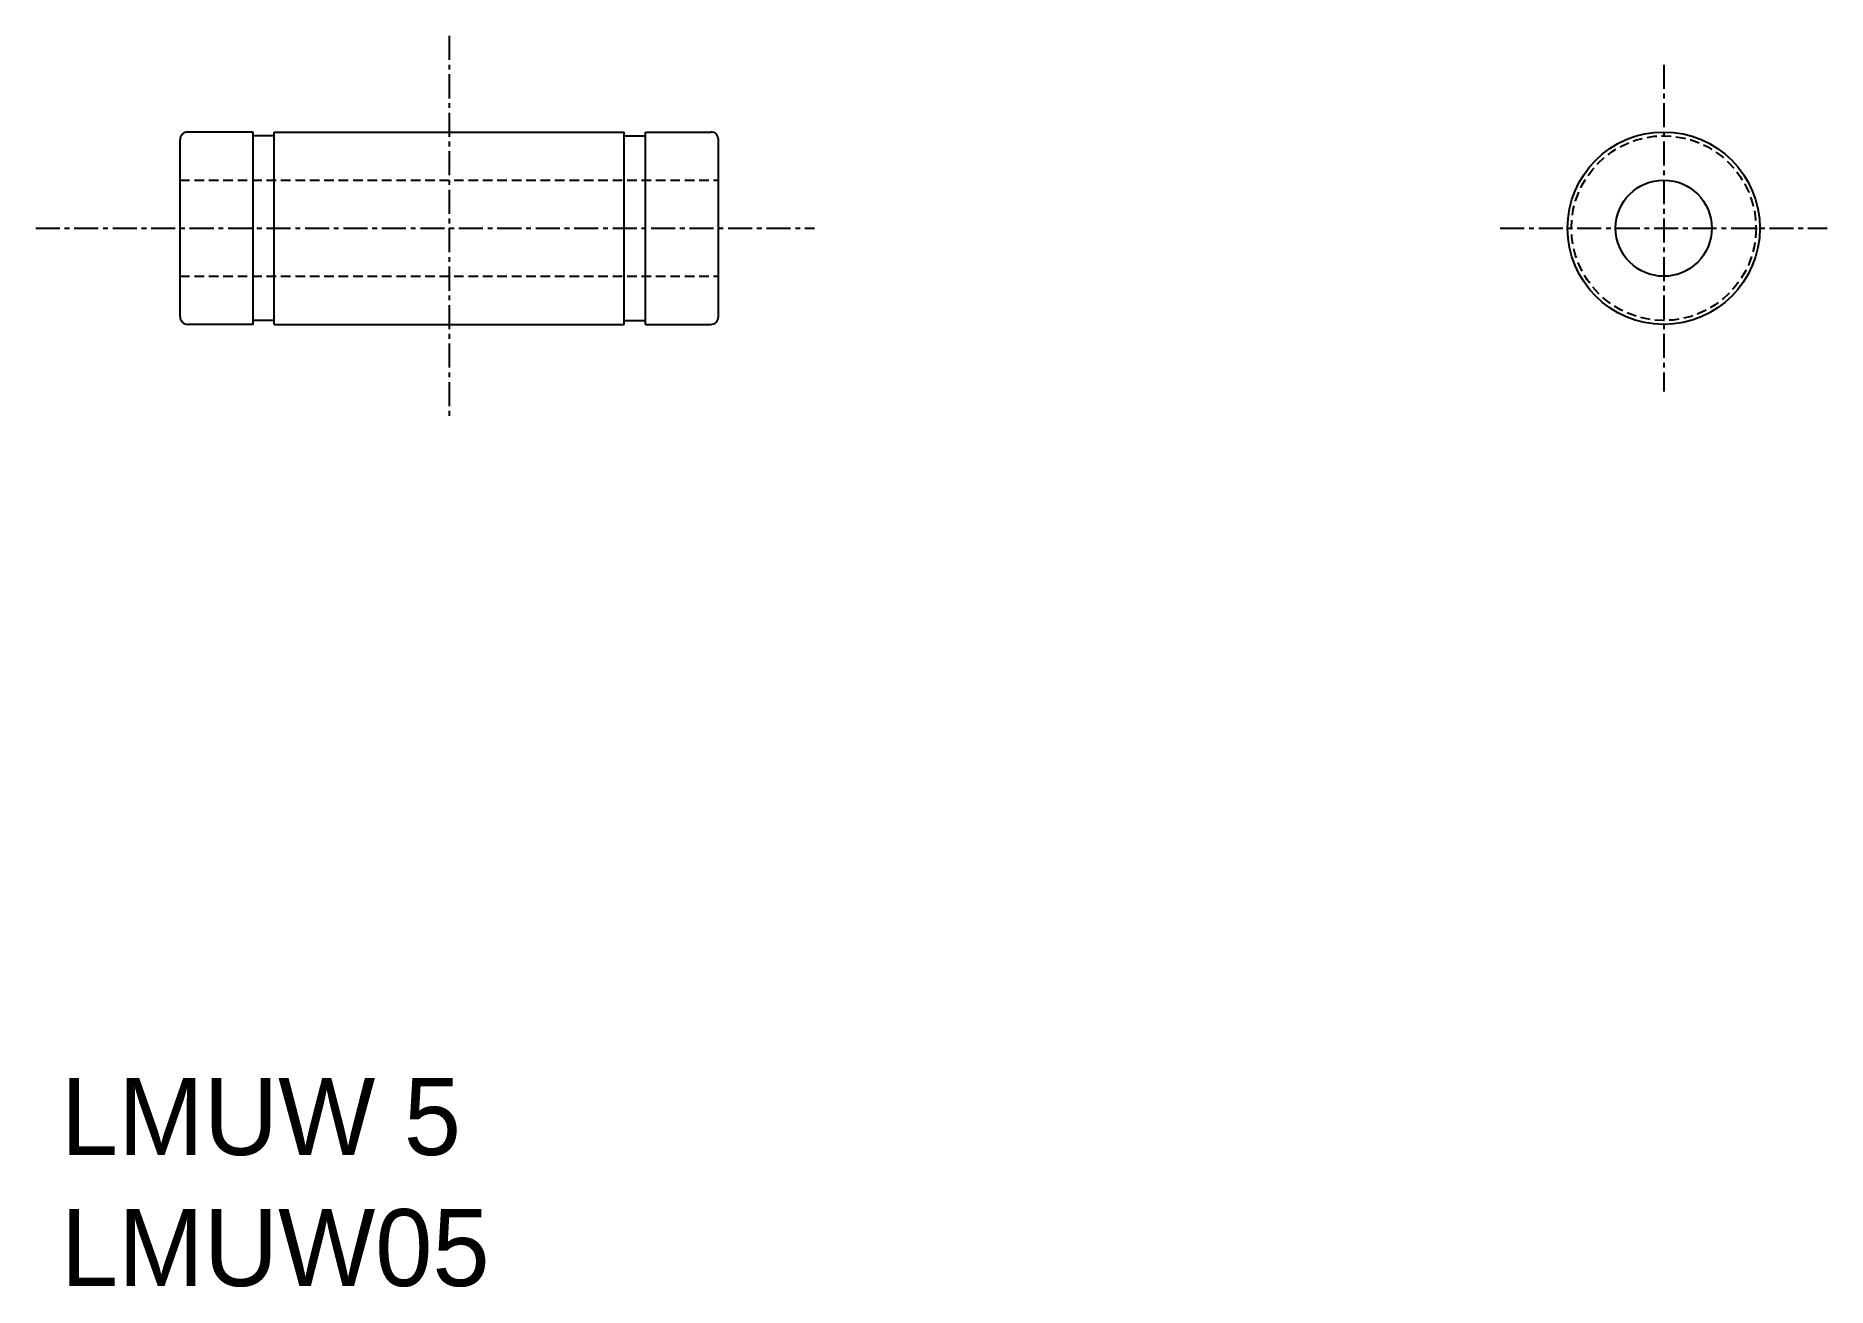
# Model space of a CAD drawing. Extents: x 109.9 to 203.1, y 39.2 to 104.2.
import ezdxf

# ---------------------------------------------------------------- set-up
doc = ezdxf.new("R2010")
doc.units = 0
doc.linetypes.add('CENTER', pattern=[2, 1.25, -0.25, 0.25, -0.25])
doc.linetypes.add('DASHED', pattern=[0.75, 0.5, -0.25])
doc.layers.get('0').update_dxf_attribs({"linetype": 'CONTINUOUS'})
doc.layers.add('CENTER', color=1, linetype='CENTER')

msp = doc.modelspace()

# ---------------------------------------------------------------- linework, layer by layer
at = {"color": 7, "linetype": 'CONTINUOUS'}
for p, q in [((117.412, 89.638), (117.412, 98.838)), ((121.212, 99.238), (117.812, 99.238)), ((119.512, 99.238), (119.512, 99.238)), ((120.362, 99.238), (120.362, 99.238)), ((121.212, 89.238), (121.212, 99.238)), ((122.312, 99.038), (121.212, 99.038)), ((122.312, 99.238), (140.512, 99.238)), ((122.312, 89.238), (122.312, 99.238)), ((140.512, 89.238), (140.512, 99.238)), ((140.512, 99.038), (141.612, 99.038)), ((141.612, 89.238), (141.612, 99.238)), ((141.612, 99.238), (145.012, 99.238)), ((145.412, 89.638), (145.412, 98.838)), ((122.312, 89.438), (121.212, 89.438)), ((140.512, 89.438), (141.612, 89.438)), ((121.212, 89.238), (117.812, 89.238)), ((122.312, 89.238), (140.512, 89.238)), ((141.612, 89.238), (145.012, 89.238))]:
    msp.add_line(p, q, dxfattribs=at)
at = {"color": 3, "linetype": 'DASHED'}
for p, q in [((117.412, 96.738), (145.412, 96.738)), ((117.412, 91.738), (145.412, 91.738))]:
    msp.add_line(p, q, dxfattribs=at)
at = {"color": 7, "linetype": 'CONTINUOUS'}
for radius in [5, 2.5]:
    msp.add_circle((194.574, 94.238), radius, dxfattribs=at)
at = {"color": 3, "linetype": 'DASHED'}
msp.add_circle((194.574, 94.238), 4.8, dxfattribs=at)
at = {"color": 7, "linetype": 'CONTINUOUS'}
for centre, start, end in [((117.812, 98.838), 90, 180), ((145.012, 98.838), 0, 90), ((117.812, 89.638), 180, 270), ((145.012, 89.638), 270, 0)]:
    msp.add_arc(centre, 0.4, start, end, dxfattribs=at)
at = {"layer": 'CENTER', "color": 1, "linetype": 'CENTER'}
for p, q in [((131.412, 104.238), (131.412, 84.238)), ((194.574, 102.738), (194.574, 85.738)), ((109.912, 94.238), (150.412, 94.238)), ((186.074, 94.238), (203.074, 94.238))]:
    msp.add_line(p, q, dxfattribs=at)

# ---------------------------------------------------------------- texts
at = {"color": 7, "linetype": 'CONTINUOUS'}
for s, p in [('LMUW 5', (111.221, 46.049)), ('LMUW05', (111.221, 39.234))]:
    msp.add_text(s, height=4, dxfattribs=at).set_placement(p)

doc.saveas('drawing.dxf')
